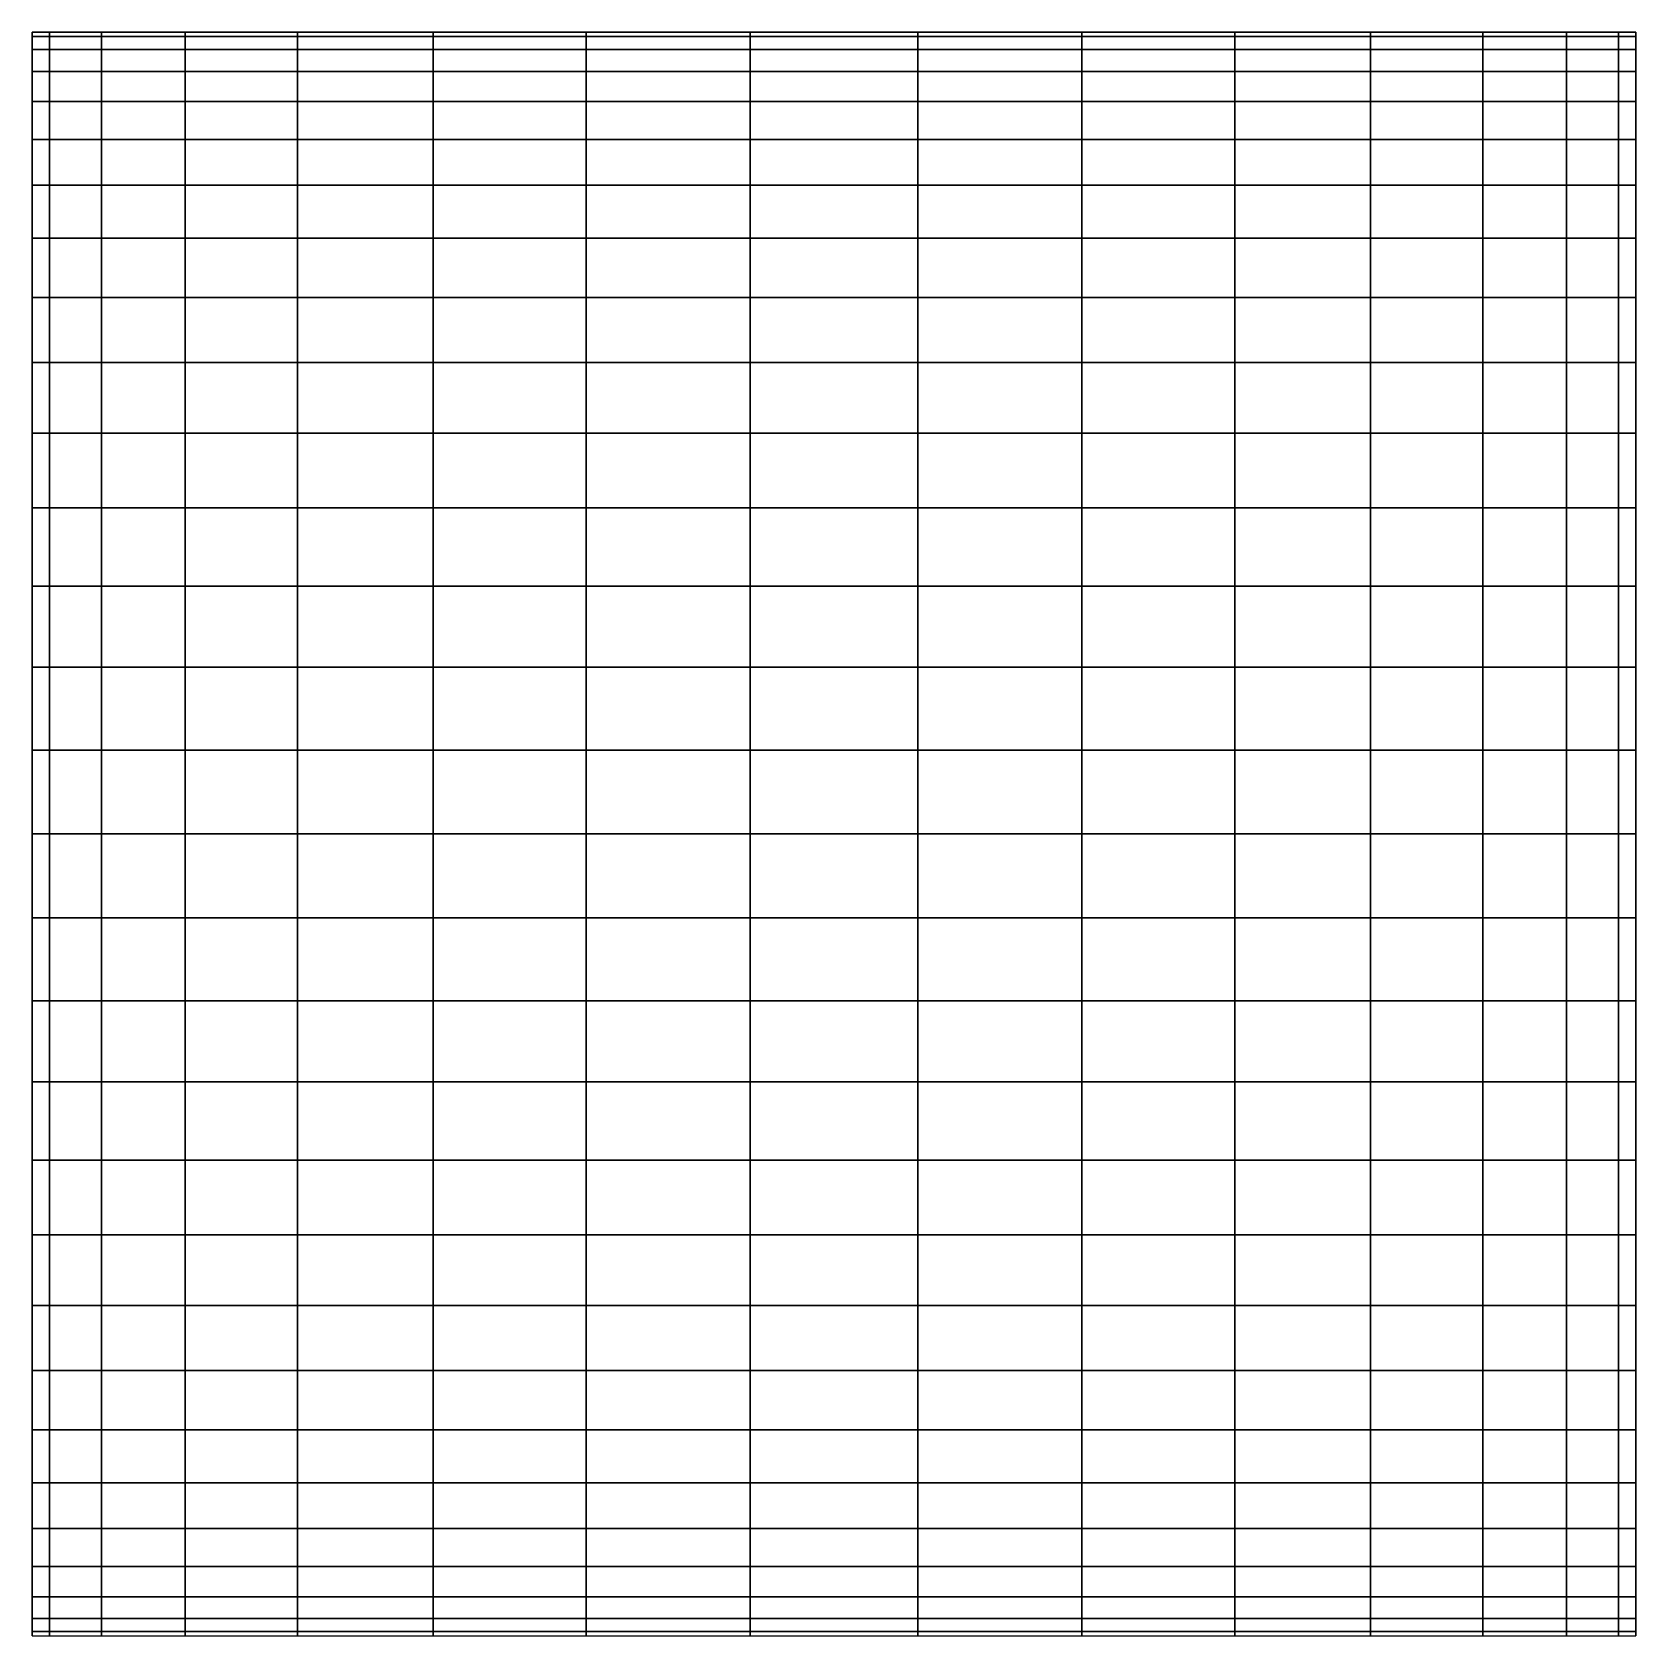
# Model space of a CAD drawing. Header units: millimetres. Extents: x 0 to 426, y 0 to 426.
import ezdxf

# ---------------------------------------------------------------- set-up
doc = ezdxf.new("R2010")
doc.units = ezdxf.units.MM

msp = doc.modelspace()

# ---------------------------------------------------------------- linework, layer by layer
at = {"extrusion": (-1, 0, -2.22045e-16)}
msp.add_arc((-213.2, 0), 213.2, 0, 180, dxfattribs=at)
at = {"extrusion": (0, 1, -2.22045e-16)}
for centre in [(-213.2, 0, 426.4), (-213.2, 0)]:
    msp.add_arc(centre, 213.2, 0, 180, dxfattribs=at)
at = {"extrusion": (1, 0, 2.22045e-16)}
msp.add_arc((213.2, 0, 426.4), 213.2, 0, 180, dxfattribs=at)

# ---------------------------------------------------------------- meshes
mesh = msp.add_polymesh((9, 8))
for k, corner in enumerate([(190.91, 426.4, 212.03), (147.32, 426.4, 202.76), (106.6, 426.4, 184.64), (70.54, 426.4, 158.44), (40.72, 426.4, 125.32), (18.43, 426.4, 86.72), (4.66, 426.4, 44.33), (0, 426.4), (190.91, 425.23, 234.32), (147.32, 425.23, 225.05), (106.6, 425.23, 206.92), (70.54, 425.23, 180.72), (40.72, 425.23, 147.6), (18.43, 425.23, 109), (4.66, 425.23, 66.61), (0, 425.23, 22.29), (190.91, 421.74, 256.36), (147.32, 421.74, 247.09), (106.6, 421.74, 228.96), (70.54, 421.74, 202.76), (40.72, 421.74, 169.64), (18.43, 421.74, 131.04), (4.66, 421.74, 88.65), (0, 421.74, 44.33), (190.91, 415.96, 277.91), (147.32, 415.96, 268.65), (106.6, 415.96, 250.52), (70.54, 415.96, 224.32), (40.72, 415.96, 191.2), (18.43, 415.96, 152.6), (4.66, 415.96, 110.21), (0, 415.96, 65.88), (190.91, 407.97, 298.75), (147.32, 407.97, 289.48), (106.6, 407.97, 271.35), (70.54, 407.97, 245.15), (40.72, 407.97, 212.03), (18.43, 407.97, 173.43), (4.66, 407.97, 131.04), (0, 407.97, 86.72), (190.91, 397.84, 318.63), (147.32, 397.84, 309.36), (106.6, 397.84, 291.24), (70.54, 397.84, 265.04), (40.72, 397.84, 231.92), (18.43, 397.84, 193.32), (4.66, 397.84, 150.93), (0, 397.84, 106.6), (190.91, 385.68, 337.35), (147.32, 385.68, 328.08), (106.6, 385.68, 309.95), (70.54, 385.68, 283.75), (40.72, 385.68, 250.63), (18.43, 385.68, 212.03), (4.66, 385.68, 169.64), (0, 385.68, 125.32), (190.91, 371.64, 354.69), (147.32, 371.64, 345.42), (106.6, 371.64, 327.29), (70.54, 371.64, 301.1), (40.72, 371.64, 267.97), (18.43, 371.64, 229.37), (4.66, 371.64, 186.98), (0, 371.64, 142.66), (190.91, 355.86, 370.47), (147.32, 355.86, 361.2), (106.6, 355.86, 343.07), (70.54, 355.86, 316.88), (40.72, 355.86, 283.75), (18.43, 355.86, 245.15), (4.66, 355.86, 202.76), (0, 355.86, 158.44)]):
    mesh.set_mesh_vertex(divmod(k, 8), corner)
mesh = msp.add_polymesh((9, 9))
for k, corner in enumerate([(426.4, 426.4), (421.74, 426.4, 44.33), (407.97, 426.4, 86.72), (385.68, 426.4, 125.32), (355.86, 426.4, 158.44), (319.8, 426.4, 184.64), (279.08, 426.4, 202.76), (235.48, 426.4, 212.03), (190.91, 426.4, 212.03), (426.4, 425.23, 22.29), (421.74, 425.23, 66.61), (407.97, 425.23, 109), (385.68, 425.23, 147.6), (355.86, 425.23, 180.72), (319.8, 425.23, 206.92), (279.08, 425.23, 225.05), (235.48, 425.23, 234.32), (190.91, 425.23, 234.32), (426.4, 421.74, 44.33), (421.74, 421.74, 88.65), (407.97, 421.74, 131.04), (385.68, 421.74, 169.64), (355.86, 421.74, 202.76), (319.8, 421.74, 228.96), (279.08, 421.74, 247.09), (235.48, 421.74, 256.36), (190.91, 421.74, 256.36), (426.4, 415.96, 65.88), (421.74, 415.96, 110.21), (407.97, 415.96, 152.6), (385.68, 415.96, 191.2), (355.86, 415.96, 224.32), (319.8, 415.96, 250.52), (279.08, 415.96, 268.65), (235.48, 415.96, 277.91), (190.91, 415.96, 277.91), (426.4, 407.97, 86.72), (421.74, 407.97, 131.04), (407.97, 407.97, 173.43), (385.68, 407.97, 212.03), (355.86, 407.97, 245.15), (319.8, 407.97, 271.35), (279.08, 407.97, 289.48), (235.48, 407.97, 298.75), (190.91, 407.97, 298.75), (426.4, 397.84, 106.6), (421.74, 397.84, 150.93), (407.97, 397.84, 193.32), (385.68, 397.84, 231.92), (355.86, 397.84, 265.04), (319.8, 397.84, 291.24), (279.08, 397.84, 309.36), (235.48, 397.84, 318.63), (190.91, 397.84, 318.63), (426.4, 385.68, 125.32), (421.74, 385.68, 169.64), (407.97, 385.68, 212.03), (385.68, 385.68, 250.63), (355.86, 385.68, 283.75), (319.8, 385.68, 309.95), (279.08, 385.68, 328.08), (235.48, 385.68, 337.35), (190.91, 385.68, 337.35), (426.4, 371.64, 142.66), (421.74, 371.64, 186.98), (407.97, 371.64, 229.37), (385.68, 371.64, 267.97), (355.86, 371.64, 301.1), (319.8, 371.64, 327.29), (279.08, 371.64, 345.42), (235.48, 371.64, 354.69), (190.91, 371.64, 354.69), (426.4, 355.86, 158.44), (421.74, 355.86, 202.76), (407.97, 355.86, 245.15), (385.68, 355.86, 283.75), (355.86, 355.86, 316.88), (319.8, 355.86, 343.07), (279.08, 355.86, 361.2), (235.48, 355.86, 370.47), (190.91, 355.86, 370.47)]):
    mesh.set_mesh_vertex(divmod(k, 9), corner)
mesh = msp.add_polymesh((9, 8))
for k, corner in enumerate([(190.91, 355.86, 370.47), (147.32, 355.86, 361.2), (106.6, 355.86, 343.07), (70.54, 355.86, 316.88), (40.72, 355.86, 283.75), (18.43, 355.86, 245.15), (4.66, 355.86, 202.76), (0, 355.86, 158.44), (190.91, 338.51, 384.51), (147.32, 338.51, 375.25), (106.6, 338.51, 357.12), (70.54, 338.51, 330.92), (40.72, 338.51, 297.8), (18.43, 338.51, 259.2), (4.66, 338.51, 216.81), (0, 338.51, 172.48), (190.91, 319.8, 396.67), (147.32, 319.8, 387.4), (106.6, 319.8, 369.27), (70.54, 319.8, 343.07), (40.72, 319.8, 309.95), (18.43, 319.8, 271.35), (4.66, 319.8, 228.96), (0, 319.8, 184.64), (190.91, 299.92, 406.8), (147.32, 299.92, 397.53), (106.6, 299.92, 379.4), (70.54, 299.92, 353.21), (40.72, 299.92, 320.08), (18.43, 299.92, 281.48), (4.66, 299.92, 239.09), (0, 299.92, 194.77), (190.91, 279.08, 414.8), (147.32, 279.08, 405.53), (106.6, 279.08, 387.4), (70.54, 279.08, 361.2), (40.72, 279.08, 328.08), (18.43, 279.08, 289.48), (4.66, 279.08, 247.09), (0, 279.08, 202.76), (190.91, 257.53, 420.57), (147.32, 257.53, 411.31), (106.6, 257.53, 393.18), (70.54, 257.53, 366.98), (40.72, 257.53, 333.86), (18.43, 257.53, 295.26), (4.66, 257.53, 252.87), (0, 257.53, 208.54), (190.91, 235.48, 424.06), (147.32, 235.48, 414.8), (106.6, 235.48, 396.67), (70.54, 235.48, 370.47), (40.72, 235.48, 337.35), (18.43, 235.48, 298.75), (4.66, 235.48, 256.36), (0, 235.48, 212.03), (190.91, 213.2, 425.23), (147.32, 213.2, 415.96), (106.6, 213.2, 397.84), (70.54, 213.2, 371.64), (40.72, 213.2, 338.51), (18.43, 213.2, 299.92), (4.66, 213.2, 257.53), (0, 213.2, 213.2), (190.91, 190.91, 424.06), (147.32, 190.91, 414.8), (106.6, 190.91, 396.67), (70.54, 190.91, 370.47), (40.72, 190.91, 337.35), (18.43, 190.91, 298.75), (4.66, 190.91, 256.36), (0, 190.91, 212.03)]):
    mesh.set_mesh_vertex(divmod(k, 8), corner)
mesh = msp.add_polymesh((9, 9))
for k, corner in enumerate([(426.4, 355.86, 158.44), (421.74, 355.86, 202.76), (407.97, 355.86, 245.15), (385.68, 355.86, 283.75), (355.86, 355.86, 316.88), (319.8, 355.86, 343.07), (279.08, 355.86, 361.2), (235.48, 355.86, 370.47), (190.91, 355.86, 370.47), (426.4, 338.51, 172.48), (421.74, 338.51, 216.81), (407.97, 338.51, 259.2), (385.68, 338.51, 297.8), (355.86, 338.51, 330.92), (319.8, 338.51, 357.12), (279.08, 338.51, 375.25), (235.48, 338.51, 384.51), (190.91, 338.51, 384.51), (426.4, 319.8, 184.64), (421.74, 319.8, 228.96), (407.97, 319.8, 271.35), (385.68, 319.8, 309.95), (355.86, 319.8, 343.07), (319.8, 319.8, 369.27), (279.08, 319.8, 387.4), (235.48, 319.8, 396.67), (190.91, 319.8, 396.67), (426.4, 299.92, 194.77), (421.74, 299.92, 239.09), (407.97, 299.92, 281.48), (385.68, 299.92, 320.08), (355.86, 299.92, 353.21), (319.8, 299.92, 379.4), (279.08, 299.92, 397.53), (235.48, 299.92, 406.8), (190.91, 299.92, 406.8), (426.4, 279.08, 202.76), (421.74, 279.08, 247.09), (407.97, 279.08, 289.48), (385.68, 279.08, 328.08), (355.86, 279.08, 361.2), (319.8, 279.08, 387.4), (279.08, 279.08, 405.53), (235.48, 279.08, 414.8), (190.91, 279.08, 414.8), (426.4, 257.53, 208.54), (421.74, 257.53, 252.87), (407.97, 257.53, 295.26), (385.68, 257.53, 333.86), (355.86, 257.53, 366.98), (319.8, 257.53, 393.18), (279.08, 257.53, 411.31), (235.48, 257.53, 420.57), (190.91, 257.53, 420.57), (426.4, 235.48, 212.03), (421.74, 235.48, 256.36), (407.97, 235.48, 298.75), (385.68, 235.48, 337.35), (355.86, 235.48, 370.47), (319.8, 235.48, 396.67), (279.08, 235.48, 414.8), (235.48, 235.48, 424.06), (190.91, 235.48, 424.06), (426.4, 213.2, 213.2), (421.74, 213.2, 257.53), (407.97, 213.2, 299.92), (385.68, 213.2, 338.51), (355.86, 213.2, 371.64), (319.8, 213.2, 397.84), (279.08, 213.2, 415.96), (235.48, 213.2, 425.23), (190.91, 213.2, 425.23), (426.4, 190.91, 212.03), (421.74, 190.91, 256.36), (407.97, 190.91, 298.75), (385.68, 190.91, 337.35), (355.86, 190.91, 370.47), (319.8, 190.91, 396.67), (279.08, 190.91, 414.8), (235.48, 190.91, 424.06), (190.91, 190.91, 424.06)]):
    mesh.set_mesh_vertex(divmod(k, 9), corner)
mesh = msp.add_polymesh((9, 8))
for k, corner in enumerate([(190.91, 190.91, 424.06), (147.32, 190.91, 414.8), (106.6, 190.91, 396.67), (70.54, 190.91, 370.47), (40.72, 190.91, 337.35), (18.43, 190.91, 298.75), (4.66, 190.91, 256.36), (0, 190.91, 212.03), (190.91, 168.87, 420.57), (147.32, 168.87, 411.31), (106.6, 168.87, 393.18), (70.54, 168.87, 366.98), (40.72, 168.87, 333.86), (18.43, 168.87, 295.26), (4.66, 168.87, 252.87), (0, 168.87, 208.54), (190.91, 147.32, 414.8), (147.32, 147.32, 405.53), (106.6, 147.32, 387.4), (70.54, 147.32, 361.2), (40.72, 147.32, 328.08), (18.43, 147.32, 289.48), (4.66, 147.32, 247.09), (0, 147.32, 202.76), (190.91, 126.48, 406.8), (147.32, 126.48, 397.53), (106.6, 126.48, 379.4), (70.54, 126.48, 353.21), (40.72, 126.48, 320.08), (18.43, 126.48, 281.48), (4.66, 126.48, 239.09), (0, 126.48, 194.77), (190.91, 106.6, 396.67), (147.32, 106.6, 387.4), (106.6, 106.6, 369.27), (70.54, 106.6, 343.07), (40.72, 106.6, 309.95), (18.43, 106.6, 271.35), (4.66, 106.6, 228.96), (0, 106.6, 184.64), (190.91, 87.88, 384.51), (147.32, 87.88, 375.25), (106.6, 87.88, 357.12), (70.54, 87.88, 330.92), (40.72, 87.88, 297.8), (18.43, 87.88, 259.2), (4.66, 87.88, 216.81), (0, 87.88, 172.48), (190.91, 70.54, 370.47), (147.32, 70.54, 361.2), (106.6, 70.54, 343.07), (70.54, 70.54, 316.88), (40.72, 70.54, 283.75), (18.43, 70.54, 245.15), (4.66, 70.54, 202.76), (0, 70.54, 158.44), (190.91, 54.76, 354.69), (147.32, 54.76, 345.42), (106.6, 54.76, 327.29), (70.54, 54.76, 301.1), (40.72, 54.76, 267.97), (18.43, 54.76, 229.37), (4.66, 54.76, 186.98), (0, 54.76, 142.66), (190.91, 40.72, 337.35), (147.32, 40.72, 328.08), (106.6, 40.72, 309.95), (70.54, 40.72, 283.75), (40.72, 40.72, 250.63), (18.43, 40.72, 212.03), (4.66, 40.72, 169.64), (0, 40.72, 125.32)]):
    mesh.set_mesh_vertex(divmod(k, 8), corner)
mesh = msp.add_polymesh((9, 9))
for k, corner in enumerate([(426.4, 190.91, 212.03), (421.74, 190.91, 256.36), (407.97, 190.91, 298.75), (385.68, 190.91, 337.35), (355.86, 190.91, 370.47), (319.8, 190.91, 396.67), (279.08, 190.91, 414.8), (235.48, 190.91, 424.06), (190.91, 190.91, 424.06), (426.4, 168.87, 208.54), (421.74, 168.87, 252.87), (407.97, 168.87, 295.26), (385.68, 168.87, 333.86), (355.86, 168.87, 366.98), (319.8, 168.87, 393.18), (279.08, 168.87, 411.31), (235.48, 168.87, 420.57), (190.91, 168.87, 420.57), (426.4, 147.32, 202.76), (421.74, 147.32, 247.09), (407.97, 147.32, 289.48), (385.68, 147.32, 328.08), (355.86, 147.32, 361.2), (319.8, 147.32, 387.4), (279.08, 147.32, 405.53), (235.48, 147.32, 414.8), (190.91, 147.32, 414.8), (426.4, 126.48, 194.77), (421.74, 126.48, 239.09), (407.97, 126.48, 281.48), (385.68, 126.48, 320.08), (355.86, 126.48, 353.21), (319.8, 126.48, 379.4), (279.08, 126.48, 397.53), (235.48, 126.48, 406.8), (190.91, 126.48, 406.8), (426.4, 106.6, 184.64), (421.74, 106.6, 228.96), (407.97, 106.6, 271.35), (385.68, 106.6, 309.95), (355.86, 106.6, 343.07), (319.8, 106.6, 369.27), (279.08, 106.6, 387.4), (235.48, 106.6, 396.67), (190.91, 106.6, 396.67), (426.4, 87.88, 172.48), (421.74, 87.88, 216.81), (407.97, 87.88, 259.2), (385.68, 87.88, 297.8), (355.86, 87.88, 330.92), (319.8, 87.88, 357.12), (279.08, 87.88, 375.25), (235.48, 87.88, 384.51), (190.91, 87.88, 384.51), (426.4, 70.54, 158.44), (421.74, 70.54, 202.76), (407.97, 70.54, 245.15), (385.68, 70.54, 283.75), (355.86, 70.54, 316.88), (319.8, 70.54, 343.07), (279.08, 70.54, 361.2), (235.48, 70.54, 370.47), (190.91, 70.54, 370.47), (426.4, 54.76, 142.66), (421.74, 54.76, 186.98), (407.97, 54.76, 229.37), (385.68, 54.76, 267.97), (355.86, 54.76, 301.1), (319.8, 54.76, 327.29), (279.08, 54.76, 345.42), (235.48, 54.76, 354.69), (190.91, 54.76, 354.69), (426.4, 40.72, 125.32), (421.74, 40.72, 169.64), (407.97, 40.72, 212.03), (385.68, 40.72, 250.63), (355.86, 40.72, 283.75), (319.8, 40.72, 309.95), (279.08, 40.72, 328.08), (235.48, 40.72, 337.35), (190.91, 40.72, 337.35)]):
    mesh.set_mesh_vertex(divmod(k, 9), corner)
mesh = msp.add_polymesh((7, 8))
for k, corner in enumerate([(190.91, 40.72, 337.35), (147.32, 40.72, 328.08), (106.6, 40.72, 309.95), (70.54, 40.72, 283.75), (40.72, 40.72, 250.63), (18.43, 40.72, 212.03), (4.66, 40.72, 169.64), (0, 40.72, 125.32), (190.91, 28.56, 318.63), (147.32, 28.56, 309.36), (106.6, 28.56, 291.24), (70.54, 28.56, 265.04), (40.72, 28.56, 231.92), (18.43, 28.56, 193.32), (4.66, 28.56, 150.93), (0, 28.56, 106.6), (190.91, 18.43, 298.75), (147.32, 18.43, 289.48), (106.6, 18.43, 271.35), (70.54, 18.43, 245.15), (40.72, 18.43, 212.03), (18.43, 18.43, 173.43), (4.66, 18.43, 131.04), (0, 18.43, 86.72), (190.91, 10.43, 277.91), (147.32, 10.43, 268.65), (106.6, 10.43, 250.52), (70.54, 10.43, 224.32), (40.72, 10.43, 191.2), (18.43, 10.43, 152.6), (4.66, 10.43, 110.21), (0, 10.43, 65.88), (190.91, 4.66, 256.36), (147.32, 4.66, 247.09), (106.6, 4.66, 228.96), (70.54, 4.66, 202.76), (40.72, 4.66, 169.64), (18.43, 4.66, 131.04), (4.66, 4.66, 88.65), (0, 4.66, 44.33), (190.91, 1.17, 234.32), (147.32, 1.17, 225.05), (106.6, 1.17, 206.92), (70.54, 1.17, 180.72), (40.72, 1.17, 147.6), (18.43, 1.17, 109), (4.66, 1.17, 66.61), (0, 1.17, 22.29), (190.91, 0, 212.03), (147.32, 0, 202.76), (106.6, 0, 184.64), (70.54, 0, 158.44), (40.72, 0, 125.32), (18.43, 0, 86.72), (4.66, 0, 44.33), (0, 0)]):
    mesh.set_mesh_vertex(divmod(k, 8), corner)
mesh = msp.add_polymesh((7, 9))
for k, corner in enumerate([(426.4, 40.72, 125.32), (421.74, 40.72, 169.64), (407.97, 40.72, 212.03), (385.68, 40.72, 250.63), (355.86, 40.72, 283.75), (319.8, 40.72, 309.95), (279.08, 40.72, 328.08), (235.48, 40.72, 337.35), (190.91, 40.72, 337.35), (426.4, 28.56, 106.6), (421.74, 28.56, 150.93), (407.97, 28.56, 193.32), (385.68, 28.56, 231.92), (355.86, 28.56, 265.04), (319.8, 28.56, 291.24), (279.08, 28.56, 309.36), (235.48, 28.56, 318.63), (190.91, 28.56, 318.63), (426.4, 18.43, 86.72), (421.74, 18.43, 131.04), (407.97, 18.43, 173.43), (385.68, 18.43, 212.03), (355.86, 18.43, 245.15), (319.8, 18.43, 271.35), (279.08, 18.43, 289.48), (235.48, 18.43, 298.75), (190.91, 18.43, 298.75), (426.4, 10.43, 65.88), (421.74, 10.43, 110.21), (407.97, 10.43, 152.6), (385.68, 10.43, 191.2), (355.86, 10.43, 224.32), (319.8, 10.43, 250.52), (279.08, 10.43, 268.65), (235.48, 10.43, 277.91), (190.91, 10.43, 277.91), (426.4, 4.66, 44.33), (421.74, 4.66, 88.65), (407.97, 4.66, 131.04), (385.68, 4.66, 169.64), (355.86, 4.66, 202.76), (319.8, 4.66, 228.96), (279.08, 4.66, 247.09), (235.48, 4.66, 256.36), (190.91, 4.66, 256.36), (426.4, 1.17, 22.29), (421.74, 1.17, 66.61), (407.97, 1.17, 109), (385.68, 1.17, 147.6), (355.86, 1.17, 180.72), (319.8, 1.17, 206.92), (279.08, 1.17, 225.05), (235.48, 1.17, 234.32), (190.91, 1.17, 234.32), (426.4, 0), (421.74, 0, 44.33), (407.97, 0, 86.72), (385.68, 0, 125.32), (355.86, 0, 158.44), (319.8, 0, 184.64), (279.08, 0, 202.76), (235.48, 0, 212.03), (190.91, 0, 212.03)]):
    mesh.set_mesh_vertex(divmod(k, 9), corner)

doc.saveas('drawing.dxf')
